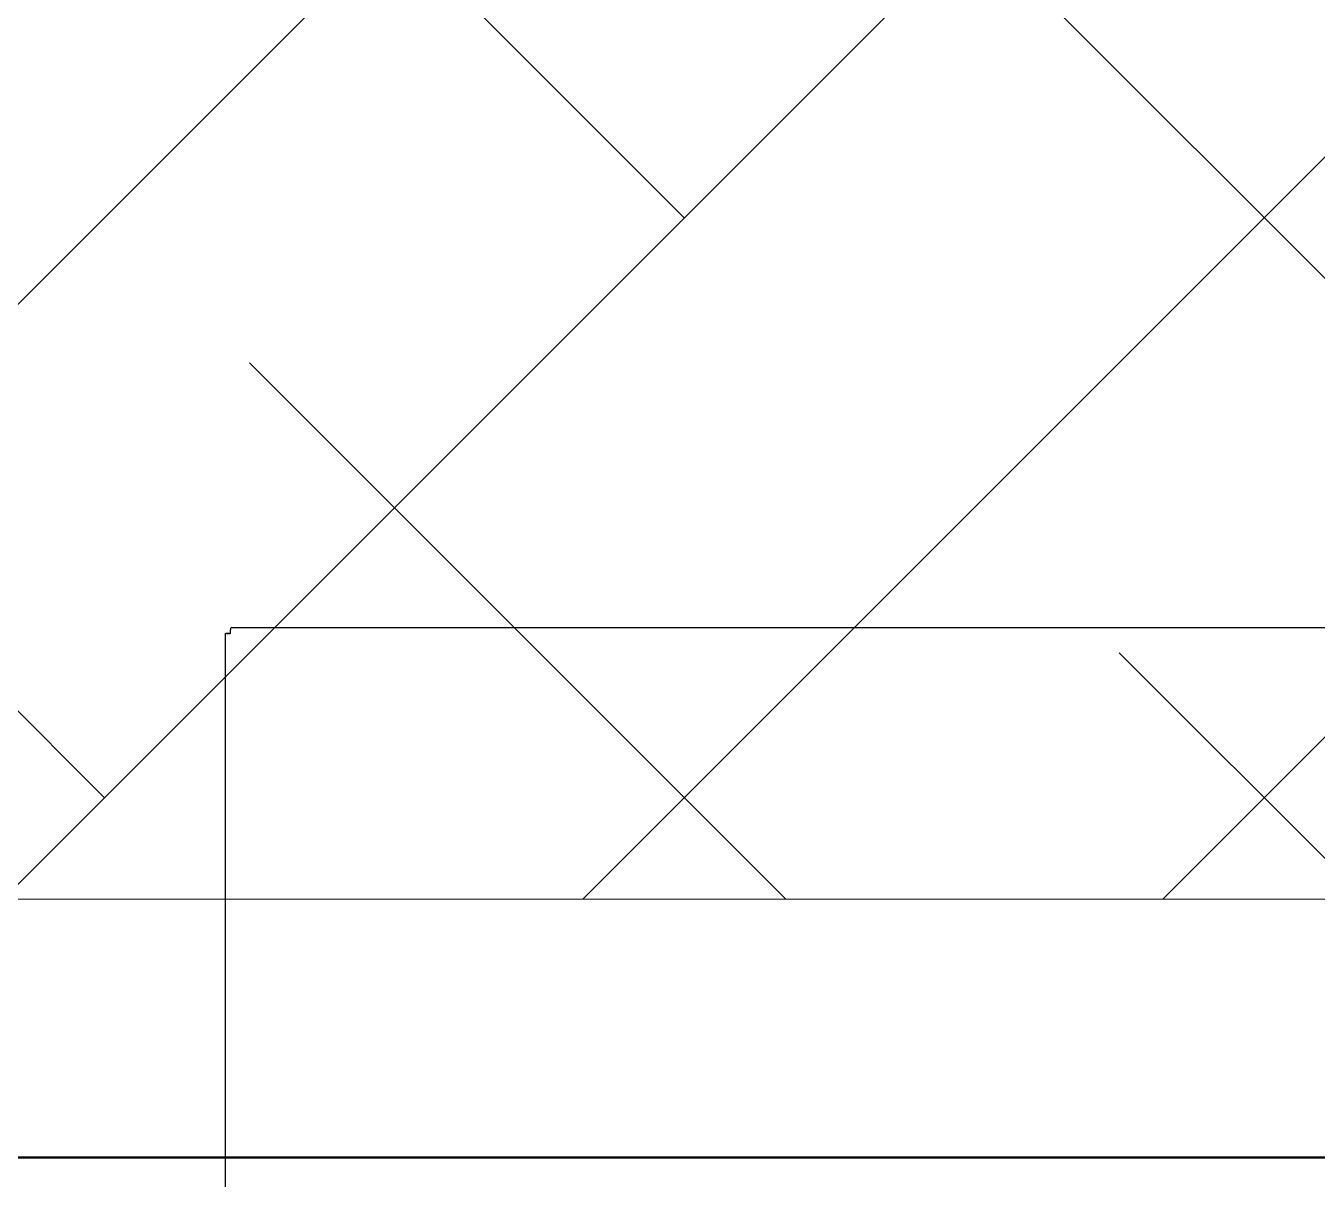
# Model space of a CAD drawing. Header units: millimetres. Extents: x 163705 to 1616509, y 81827 to 302547.
# Drawn here: x 248947.3 to 249447.3, y 148251.3 to 148697.7 of the extents above; entities that cross this region are included whole.
import ezdxf

# ---------------------------------------------------------------- set-up
doc = ezdxf.new("R2010")
doc.units = ezdxf.units.MM
doc.header["$LTSCALE"] = 10
doc.layers.add('1-填充', color=8, linetype='Continuous', lineweight=18)
doc.layers.add('1-设备轮廓', color=2, linetype='Continuous', lineweight=18)

# ---------------------------------------------------------------- blocks, each defined once
blk = doc.blocks.new('A$C5A5F0ED2')
at = {"layer": '1-填充'}
h = blk.add_hatch(dxfattribs=at)
h.set_pattern_fill('ANSI38', color=256, scale=50)
h.paths.add_polyline_path([(100, 100), (5900, 100), (5900, 1900), (100, 1900)])
h.paths.add_polyline_path([(675, 1000.01, 1), (1325, 1000.01, 1)], flags=16)
h.paths.add_polyline_path([(3325, 1000, 0.677608), (2764.3, 776.23, 0.677608)], flags=16)
h.paths.add_polyline_path([(5325, 1000.01, 0.677608), (4764.3, 776.24, 0.677608)], flags=16)
for points in [[(0, 0), (6000, 0), (6000, 2000), (0, 2000)], [(100, 100), (5900, 100), (5900, 1900), (100, 1900)]]:
    blk.add_lwpolyline(points, close=True, dxfattribs=at)
blk = doc.blocks.new('A$C7121566b')
at = {"layer": '1-设备轮廓', "lineweight": 50, "ltscale": 5}
blk.add_lwpolyline([(4499.65, 7700.13), (47799.65, 7700.13)], dxfattribs=at)
blk.add_blockref('A$C5A5F0ED2', (34999.65, 7700.13))
blk = doc.blocks.new('11')
at = {"lineweight": 25}
for p, q in [((1154.49, -522.21), (1154.49, -990.89)), ((1522.28, -519.99), (1156.7, -519.99)), ((1156.7, -520.11), (1156.7, -521.54)), ((1156.7, -521.54), (1156.7, -521.72))]:
    blk.add_line(p, q, dxfattribs=at)
for points, knots in [([(1154.49, -522.21), (1154.49, -522.14), (1154.56, -522.06), (1154.81, -521.92), (1154.99, -521.85), (1155.46, -521.76), (1155.73, -521.72), (1156.34, -521.69), (1156.66, -521.7), (1156.99, -521.72)], [0, 0, 0, 0, 0.663211, 0.663211, 1.326422, 1.326422, 1.989633, 1.989633, 2.652844, 2.652844, 2.652844, 2.652844]), ([(1156.99, -521.72), (1156.97, -521.42), (1156.92, -520.82), (1156.85, -520.23), (1156.79, -519.96), (1156.76, -520.01), (1156.76, -520.02)], [0, 0, 0, 0, 0.552532, 1.105064, 1.657596, 1.767418, 1.767418, 1.767418, 1.767418]), ([(1156.88, -521.72), (1156.87, -521.68), (1156.83, -521.55), (1156.79, -521.48), (1156.76, -521.5), (1156.76, -521.5)], [0, 0, 0, 0, 0.0788248, 0.2412778, 0.2735672, 0.2735672, 0.2735672, 0.2735672])]:
    blk.add_open_spline(points, degree=3, knots=knots, dxfattribs=at)
blk = doc.blocks.new('A$C790c3438')
at = {"xscale": -1, "rotation": 89.99999999999993}
blk.add_blockref('11', (3360.39, 10613.13), dxfattribs=at)

msp = doc.modelspace()

# ---------------------------------------------------------------- block references
for name, p in [('A$C790c3438', (245144.313, 139006.156)), ('A$C7121566b', (209928.183, 140559.499))]:
    msp.add_blockref(name, p)

doc.saveas('drawing.dxf')
